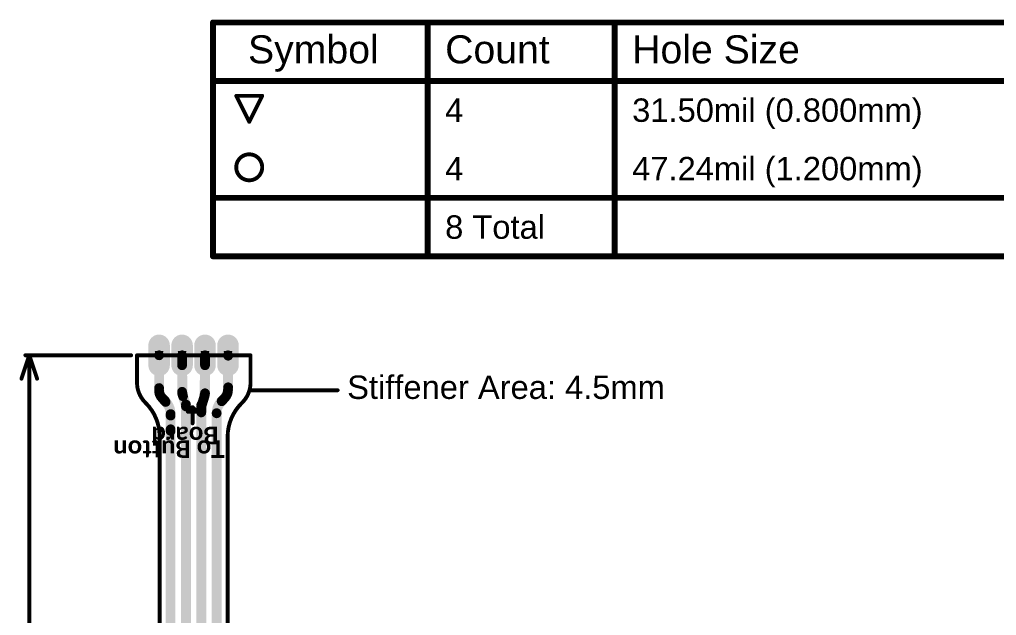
# Model space of a CAD drawing. Header units: inches. Extents: x -18 to 234, y -2 to 78.
# Drawn here: x -18.4 to 45.3, y 38.8 to 77.6 of the extents above; entities that cross this region are included whole.
import ezdxf

# ---------------------------------------------------------------- set-up
doc = ezdxf.new("R2010")
doc.units = ezdxf.units.IN
for name, color, linetype in [('Board Outline', 216, 'Continuous'), ('Bottom Layer', 5, 'Continuous'), ('Bottom Solder', 6, 'Continuous'), ('Dimension', 6, 'Continuous'), ('Drill Drawing', 1, 'Continuous'), ('Fabrication info', 76, 'Continuous'), ('Multi-Layer', 9, 'Continuous'), ('Pad Holes', 156, 'Continuous'), ('Top Layer', 1, 'Continuous'), ('Top Overlay', 2, 'Continuous'), ('Top Solder', 216, 'Continuous')]:
    doc.layers.add(name, color=color, linetype=linetype)
doc.styles.add('Arial', font='', dxfattribs={"height": 0.2})
doc.styles.add('Calibri_Bold', font='', dxfattribs={"height": 0.2})
doc.styles.get('Arial').set_extended_font_data('Arial')
doc.styles.get('Calibri_Bold').set_extended_font_data('Calibri', bold=True)

# ---------------------------------------------------------------- blocks, each defined once
blk = doc.blocks.new('0_5___T____P___4')
at = {"layer": 'Bottom Layer'}
h = blk.add_hatch(color=5, dxfattribs=at)
edge = h.paths.add_edge_path()
edge.add_arc((0, -0.65000124), 0.5999987999999999, 180, 360)
edge.add_line((0.5999987999999999, -0.65000124), (0.5999987999999999, 0.65000124))
edge.add_arc((0, 0.65000124), 0.5999987999999999, 0, 180)
edge.add_line((-0.5999987999999999, 0.6500012400000001), (-0.5999987999999999, -0.6500012399999999))
at = {"layer": 'Bottom Solder'}
h = blk.add_hatch(color=6, dxfattribs=at)
edge = h.paths.add_edge_path()
edge.add_arc((0, -0.65000124), 0.7015988, 180, 360)
edge.add_line((0.7015988, -0.65000124), (0.7015988, 0.65000124))
edge.add_arc((0, 0.65000124), 0.7015988, 0, 180)
edge.add_line((-0.7015988, 0.6500012400000001), (-0.7015988, -0.6500012399999999))
at = {"layer": 'Multi-Layer'}
h = blk.add_hatch(color=9, dxfattribs=at)
edge = h.paths.add_edge_path()
edge.add_arc((0, -0.65000124), 0.5999987999999999, 180, 360)
edge.add_line((0.5999987999999999, -0.65000124), (0.5999987999999999, 0.65000124))
edge.add_arc((0, 0.65000124), 0.5999987999999999, 0, 180)
edge.add_line((-0.5999987999999999, 0.6500012400000001), (-0.5999987999999999, -0.6500012399999999))
at = {"layer": 'Pad Holes'}
h = blk.add_hatch(color=7, dxfattribs=at)
edge = h.paths.add_edge_path()
edge.add_arc((0, 0), 0.3999992, 0, 360)
at = {"layer": 'Top Layer'}
h = blk.add_hatch(color=1, dxfattribs=at)
edge = h.paths.add_edge_path()
edge.add_arc((0, -0.65000124), 0.5999987999999999, 180, 360)
edge.add_line((0.5999987999999999, -0.65000124), (0.5999987999999999, 0.65000124))
edge.add_arc((0, 0.65000124), 0.5999987999999999, 0, 180)
edge.add_line((-0.5999987999999999, 0.6500012400000001), (-0.5999987999999999, -0.6500012399999999))
at = {"layer": 'Top Solder'}
h = blk.add_hatch(color=216, dxfattribs=at)
edge = h.paths.add_edge_path()
edge.add_arc((0, -0.65000124), 0.7015988, 180, 360)
edge.add_line((0.7015988, -0.65000124), (0.7015988, 0.65000124))
edge.add_arc((0, 0.65000124), 0.7015988, 0, 180)
edge.add_line((-0.7015988, 0.6500012400000001), (-0.7015988, -0.6500012399999999))
blk = doc.blocks.new('0_5___T____P___7')
at = {"layer": 'Bottom Layer'}
h = blk.add_hatch(color=5, dxfattribs=at)
edge = h.paths.add_edge_path()
edge.add_arc((0, -0.65000124), 0.5999987999999999, 180, 360)
edge.add_line((0.5999987999999999, -0.65000124), (0.5999987999999999, 0.65000124))
edge.add_arc((0, 0.65000124), 0.5999987999999999, 0, 180)
edge.add_line((-0.5999987999999999, 0.6500012400000001), (-0.5999987999999999, -0.6500012399999999))
at = {"layer": 'Bottom Solder'}
h = blk.add_hatch(color=6, dxfattribs=at)
edge = h.paths.add_edge_path()
edge.add_arc((0, -0.65000124), 0.7015988, 180, 360)
edge.add_line((0.7015988, -0.65000124), (0.7015988, 0.65000124))
edge.add_arc((0, 0.65000124), 0.7015988, 0, 180)
edge.add_line((-0.7015988, 0.6500012400000001), (-0.7015988, -0.6500012399999999))
at = {"layer": 'Multi-Layer'}
h = blk.add_hatch(color=9, dxfattribs=at)
edge = h.paths.add_edge_path()
edge.add_arc((0, -0.65000124), 0.5999987999999999, 180, 360)
edge.add_line((0.5999987999999999, -0.65000124), (0.5999987999999999, 0.65000124))
edge.add_arc((0, 0.65000124), 0.5999987999999999, 0, 180)
edge.add_line((-0.5999987999999999, 0.6500012400000001), (-0.5999987999999999, -0.6500012399999999))
at = {"layer": 'Pad Holes'}
h = blk.add_hatch(color=7, dxfattribs=at)
edge = h.paths.add_edge_path()
edge.add_arc((0, 0), 0.3999992, 0, 360)
at = {"layer": 'Top Layer'}
h = blk.add_hatch(color=1, dxfattribs=at)
edge = h.paths.add_edge_path()
edge.add_arc((0, -0.65000124), 0.5999987999999999, 180, 360)
edge.add_line((0.5999987999999999, -0.65000124), (0.5999987999999999, 0.65000124))
edge.add_arc((0, 0.65000124), 0.5999987999999999, 0, 180)
edge.add_line((-0.5999987999999999, 0.6500012400000001), (-0.5999987999999999, -0.6500012399999999))
at = {"layer": 'Top Solder'}
h = blk.add_hatch(color=216, dxfattribs=at)
edge = h.paths.add_edge_path()
edge.add_arc((0, -0.65000124), 0.7015988, 180, 360)
edge.add_line((0.7015988, -0.65000124), (0.7015988, 0.65000124))
edge.add_arc((0, 0.65000124), 0.7015988, 0, 180)
edge.add_line((-0.7015988, 0.6500012400000001), (-0.7015988, -0.6500012399999999))
blk = doc.blocks.new('0_5___T____P___9')
at = {"layer": 'Bottom Layer'}
h = blk.add_hatch(color=5, dxfattribs=at)
edge = h.paths.add_edge_path()
edge.add_arc((-1.49308566, -0.65000124), 0.5999987999999999, 180, 360)
edge.add_line((-0.89308686, -0.65000124), (-0.89308686, 0.65000124))
edge.add_arc((-1.49308566, 0.65000124), 0.5999987999999999, 0, 180)
edge.add_line((-2.09308446, 0.6500012400000001), (-2.09308446, -0.6500012399999999))
at = {"layer": 'Bottom Solder'}
h = blk.add_hatch(color=6, dxfattribs=at)
edge = h.paths.add_edge_path()
edge.add_arc((-1.49308566, -0.65000124), 0.7015988, 180, 360)
edge.add_line((-0.79148686, -0.65000124), (-0.79148686, 0.65000124))
edge.add_arc((-1.49308566, 0.65000124), 0.7015988, 0, 180)
edge.add_line((-2.19468446, 0.6500012400000001), (-2.19468446, -0.6500012399999999))
at = {"layer": 'Multi-Layer'}
h = blk.add_hatch(color=9, dxfattribs=at)
edge = h.paths.add_edge_path()
edge.add_arc((-1.49308566, -0.65000124), 0.5999987999999999, 180, 360)
edge.add_line((-0.89308686, -0.65000124), (-0.89308686, 0.65000124))
edge.add_arc((-1.49308566, 0.65000124), 0.5999987999999999, 0, 180)
edge.add_line((-2.09308446, 0.6500012400000001), (-2.09308446, -0.6500012399999999))
at = {"layer": 'Pad Holes'}
h = blk.add_hatch(color=7, dxfattribs=at)
edge = h.paths.add_edge_path()
edge.add_arc((-1.49308566, 0), 0.3999992, 0, 360)
at = {"layer": 'Top Layer'}
h = blk.add_hatch(color=1, dxfattribs=at)
edge = h.paths.add_edge_path()
edge.add_arc((-1.49308566, -0.65000124), 0.5999987999999999, 180, 360)
edge.add_line((-0.89308686, -0.65000124), (-0.89308686, 0.65000124))
edge.add_arc((-1.49308566, 0.65000124), 0.5999987999999999, 0, 180)
edge.add_line((-2.09308446, 0.6500012400000001), (-2.09308446, -0.6500012399999999))
at = {"layer": 'Top Solder'}
h = blk.add_hatch(color=216, dxfattribs=at)
edge = h.paths.add_edge_path()
edge.add_arc((-1.49308566, -0.65000124), 0.7015988, 180, 360)
edge.add_line((-0.79148686, -0.65000124), (-0.79148686, 0.65000124))
edge.add_arc((-1.49308566, 0.65000124), 0.7015988, 0, 180)
edge.add_line((-2.19468446, 0.6500012400000001), (-2.19468446, -0.6500012399999999))
blk = doc.blocks.new('0_5___T____P___10')
at = {"layer": 'Bottom Layer'}
h = blk.add_hatch(color=5, dxfattribs=at)
edge = h.paths.add_edge_path()
edge.add_arc((0, -0.65000124), 0.5999987999999999, 180, 360)
edge.add_line((0.5999987999999999, -0.65000124), (0.5999987999999999, 0.65000124))
edge.add_arc((0, 0.65000124), 0.5999987999999999, 0, 180)
edge.add_line((-0.5999987999999999, 0.6500012400000001), (-0.5999987999999999, -0.6500012399999999))
at = {"layer": 'Bottom Solder'}
h = blk.add_hatch(color=6, dxfattribs=at)
edge = h.paths.add_edge_path()
edge.add_arc((0, -0.65000124), 0.7015988, 180, 360)
edge.add_line((0.7015988, -0.65000124), (0.7015988, 0.65000124))
edge.add_arc((0, 0.65000124), 0.7015988, 0, 180)
edge.add_line((-0.7015988, 0.6500012400000001), (-0.7015988, -0.6500012399999999))
at = {"layer": 'Multi-Layer'}
h = blk.add_hatch(color=9, dxfattribs=at)
edge = h.paths.add_edge_path()
edge.add_arc((0, -0.65000124), 0.5999987999999999, 180, 360)
edge.add_line((0.5999987999999999, -0.65000124), (0.5999987999999999, 0.65000124))
edge.add_arc((0, 0.65000124), 0.5999987999999999, 0, 180)
edge.add_line((-0.5999987999999999, 0.6500012400000001), (-0.5999987999999999, -0.6500012399999999))
at = {"layer": 'Pad Holes'}
h = blk.add_hatch(color=7, dxfattribs=at)
edge = h.paths.add_edge_path()
edge.add_arc((0, 0), 0.3999992, 0, 360)
at = {"layer": 'Top Layer'}
h = blk.add_hatch(color=1, dxfattribs=at)
edge = h.paths.add_edge_path()
edge.add_arc((0, -0.65000124), 0.5999987999999999, 180, 360)
edge.add_line((0.5999987999999999, -0.65000124), (0.5999987999999999, 0.65000124))
edge.add_arc((0, 0.65000124), 0.5999987999999999, 0, 180)
edge.add_line((-0.5999987999999999, 0.6500012400000001), (-0.5999987999999999, -0.6500012399999999))
at = {"layer": 'Top Solder'}
h = blk.add_hatch(color=216, dxfattribs=at)
edge = h.paths.add_edge_path()
edge.add_arc((0, -0.65000124), 0.7015988, 180, 360)
edge.add_line((0.7015988, -0.65000124), (0.7015988, 0.65000124))
edge.add_arc((0, 0.65000124), 0.7015988, 0, 180)
edge.add_line((-0.7015988, 0.6500012400000001), (-0.7015988, -0.6500012399999999))

msp = doc.modelspace()

# ---------------------------------------------------------------- linework, layer by layer
at = {"layer": 'Board Outline'}
for points in [[(-10.75870594, 55.73319054, 0.254, 0.254, 0), (-3.35870296, 55.73319054, 0.254, 0.254, 0)], [(-10.75870594, 53.95519054, 0.254, 0.254, 0), (-10.75870594, 55.73319054, 0.254, 0.254, 0)], [(-3.35870296, 53.95519054, 0.254, 0.254, 0), (-3.35870296, 55.73319054, 0.254, 0.254, 0)], [(-10.21989066, 52.65437526, 0.254, 0.254, -0.198912367379658), (-10.75870594, 53.95519054, 0.254, 0.254, 0)], [(-3.35870296, 53.95519054, 0.254, 0.254, -0.198912367379658), (-3.897518239999999, 52.65437526, 0.254, 0.254, 0)], [(-10.21989066, 52.65437526, 0.254, 0.254, 0), (-10.18340864, 52.61789323999999, 0.254, 0.254, 0)], [(-10.18340864, 52.61789323999999, 0.254, 0.254, -0.198912367379658), (-9.28538402, 50.44986862, 0.254, 0.254, 0)], [(-4.85085898, 50.43103452, 0.254, 0.254, -0.198912367379658), (-3.95283436, 52.59905914, 0.254, 0.254, 0)], [(-3.95283436, 52.59905914, 0.254, 0.254, 0), (-3.897518239999999, 52.65437526, 0.254, 0.254, 0)], [(-9.28538402, 49.56312414, 0.254, 0.254, 0), (-9.28538402, 50.44986862, 0.254, 0.254, 0)], [(-4.85085898, 49.69997426, 0.254, 0.254, 0), (-4.85085898, 50.43103452, 0.254, 0.254, 0)], [(-9.29915844, 5.890082199999999, 0.254, 0.254, 0), (-9.285701519999998, 49.56312414, 0.254, 0.254, 0)], [(-4.85086914, 49.69996664, 0.254, 0.254, -1.496605762665489), (-4.850846279999999, 49.69991075999999, 0.254, 0.254, 0)], [(-4.8508666, 5.890082199999999, 0.254, 0.254, 0), (-4.85085898, 49.69991075999999, 0.254, 0.254, 0)]]:
    msp.add_lwpolyline(points, format="xyseb", dxfattribs=at)
for points in [[(-10.82220594, 55.73319054, 0.127, 0.127, 1), (-10.69520594, 55.73319054, 0.127, 0.127, 1)], [(-10.82220594, 55.73319054, 0.127, 0.127, 1), (-10.69520594, 55.73319054, 0.127, 0.127, 1)], [(-3.42220296, 55.73319054, 0.127, 0.127, 1), (-3.29520296, 55.73319054, 0.127, 0.127, 1)], [(-3.42220296, 55.73319054, 0.127, 0.127, 1), (-3.29520296, 55.73319054, 0.127, 0.127, 1)], [(-10.82220594, 53.95519054, 0.127, 0.127, 1), (-10.69520594, 53.95519054, 0.127, 0.127, 1)], [(-10.82220594, 53.95519054, 0.127, 0.127, 1), (-10.69520594, 53.95519054, 0.127, 0.127, 1)], [(-3.42220296, 53.95519054, 0.127, 0.127, 1), (-3.29520296, 53.95519054, 0.127, 0.127, 1)], [(-3.42220296, 53.95519054, 0.127, 0.127, 1), (-3.29520296, 53.95519054, 0.127, 0.127, 1)], [(-10.28339066, 52.65437526, 0.127, 0.127, 1), (-10.15639066, 52.65437526, 0.127, 0.127, 1)], [(-10.28339066, 52.65437526, 0.127, 0.127, 1), (-10.15639066, 52.65437526, 0.127, 0.127, 1)], [(-10.24690864, 52.61789323999999, 0.127, 0.127, 1), (-10.11990864, 52.61789323999999, 0.127, 0.127, 1)], [(-10.24690864, 52.61789323999999, 0.127, 0.127, 1), (-10.11990864, 52.61789323999999, 0.127, 0.127, 1)], [(-4.01633436, 52.59905914, 0.127, 0.127, 1), (-3.889334359999999, 52.59905914, 0.127, 0.127, 1)], [(-4.01633436, 52.59905914, 0.127, 0.127, 1), (-3.889334359999999, 52.59905914, 0.127, 0.127, 1)], [(-3.96101824, 52.65437526, 0.127, 0.127, 1), (-3.83401824, 52.65437526, 0.127, 0.127, 1)], [(-3.96101824, 52.65437526, 0.127, 0.127, 1), (-3.83401824, 52.65437526, 0.127, 0.127, 1)], [(-9.34888402, 50.44986862, 0.127, 0.127, 1), (-9.22188402, 50.44986862, 0.127, 0.127, 1)], [(-9.34888402, 50.44986862, 0.127, 0.127, 1), (-9.22188402, 50.44986862, 0.127, 0.127, 1)], [(-4.914358979999999, 50.43103452, 0.127, 0.127, 1), (-4.78735898, 50.43103452, 0.127, 0.127, 1)], [(-4.914358979999999, 50.43103452, 0.127, 0.127, 1), (-4.78735898, 50.43103452, 0.127, 0.127, 1)], [(-9.34920152, 49.56312414, 0.127, 0.127, 1), (-9.222201519999999, 49.56312414, 0.127, 0.127, 1)], [(-9.34888402, 49.56312414, 0.127, 0.127, 1), (-9.22188402, 49.56312414, 0.127, 0.127, 1)], [(-4.91436914, 49.69996664, 0.127, 0.127, 1), (-4.78736914, 49.69996664, 0.127, 0.127, 1)], [(-4.914358979999999, 49.69997426, 0.127, 0.127, 1), (-4.78735898, 49.69997426, 0.127, 0.127, 1)], [(-4.914358979999999, 49.69991075999999, 0.127, 0.127, 1), (-4.78735898, 49.69991075999999, 0.127, 0.127, 1)], [(-4.914346279999999, 49.69991075999999, 0.127, 0.127, 1), (-4.78734628, 49.69991075999999, 0.127, 0.127, 1)]]:
    msp.add_lwpolyline(points, format="xyseb", close=True, dxfattribs=at)
at = {"layer": 'Bottom Layer'}
for points in [[(-9.31822622, 53.42477758, 0.635, 0.635, 0), (-9.31822622, 55.73321594, 0.635, 0.635, 0)], [(-7.819905619999999, 55.08321469999999, 0.635, 0.635, 0), (-7.819905619999999, 55.73321594, 0.635, 0.635, 0)], [(-6.326819959999999, 55.08321469999999, 0.635, 0.635, 0), (-6.326819959999999, 55.73321594, 0.635, 0.635, 0)], [(-4.828499359999999, 53.47932408, 0.635, 0.635, 0), (-4.828499359999999, 55.73321594, 0.635, 0.635, 0)], [(-7.819905619999999, 55.08321469999999, 0.635, 0.635, 0), (-7.78563594, 53.22941348, 0.635, 0.635, 0)], [(-6.365478759999999, 53.1270337, 0.635, 0.635, 0), (-6.326819959999999, 55.08321469999999, 0.635, 0.635, 0)], [(-9.1232736, 52.95412065999999, 0.635, 0.635, -0.198912367379658), (-9.31822622, 53.42477758, 0.635, 0.635, 0)], [(-7.76094206, 53.06541838, 0.635, 0.635, -0.0655726831649171), (-7.785633399999999, 53.22941348, 0.635, 0.635, 0)], [(-4.828499359999999, 53.47932408, 0.635, 0.635, -0.198912367379658), (-5.04604528, 52.95412065999999, 0.635, 0.635, 0)], [(-9.1232736, 52.95412065999999, 0.635, 0.635, 0), (-8.92051302, 52.75136008, 0.635, 0.635, 0)], [(-8.92051302, 52.75136008, 0.635, 0.635, -0.1988738877552002), (-8.5677883, 51.8996295, 0.635, 0.635, 0)], [(-7.76094206, 53.06541838, 0.635, 0.635, 0), (-7.76053566, 53.06402137999999, 0.635, 0.635, 0)], [(-7.76053566, 53.06402137999999, 0.635, 0.635, 0), (-7.567780139999999, 52.40046416, 0.635, 0.635, 0)], [(-6.56777198, 52.3819501, 0.635, 0.635, 0), (-6.393040299999999, 52.95412065999999, 0.635, 0.635, 0)], [(-6.365478759999999, 53.1270337, 0.635, 0.635, -0.06926527768731092), (-6.393040299999999, 52.95412065999999, 0.635, 0.635, 0)], [(-5.56778922, 51.96197126, 0.635, 0.635, -0.1988379738528014), (-5.235392119999999, 52.76477381999999, 0.635, 0.635, 0)], [(-5.235392119999999, 52.76477381999999, 0.635, 0.635, 0), (-5.23516352, 52.76500241999999, 0.635, 0.635, 0)], [(-5.235392119999999, 52.76477381999999, 0.635, 0.635, -7.112184722869829e-05), (-5.23516352, 52.76500241999999, 0.635, 0.635, 0)], [(-5.23516352, 52.76500241999999, 0.635, 0.635, 0), (-5.04604528, 52.95412065999999, 0.635, 0.635, 0)], [(-7.567775059999999, 52.40046416, 0.635, 0.635, 0), (-7.567767439999999, 2.86060388, 0.635, 0.635, 0)], [(-6.567782139999999, 52.00935496, 0.635, 0.635, 0), (-6.56777198, 52.00936512, 0.635, 0.635, 0)], [(-6.56777706, 52.00935496, 0.635, 0.635, 0), (-6.56776944, 4.5854747, 0.635, 0.635, 0)], [(-6.56777198, 52.00936512, 0.635, 0.635, 0), (-6.56777198, 52.3819501, 0.635, 0.635, 0)], [(-5.56778414, 51.96197126, 0.635, 0.635, 0), (-5.56777652, 4.16540696, 0.635, 0.635, 0)], [(-8.567783219999999, 51.80289359999999, 0.635, 0.635, 0), (-8.5677756, 4.13451802, 0.635, 0.635, 0)]]:
    msp.add_lwpolyline(points, format="xyseb", dxfattribs=at)
for points in [[(-9.47697622, 55.73321594, 0.3175, 0.3175, 1), (-9.15947622, 55.73321594, 0.3175, 0.3175, 1)], [(-7.97865562, 55.73321594, 0.3175, 0.3175, 1), (-7.66115562, 55.73321594, 0.3175, 0.3175, 1)], [(-6.485569959999999, 55.73321594, 0.3175, 0.3175, 1), (-6.16806996, 55.73321594, 0.3175, 0.3175, 1)], [(-4.98724936, 55.73321594, 0.3175, 0.3175, 1), (-4.66974936, 55.73321594, 0.3175, 0.3175, 1)], [(-7.97865562, 55.08321469999999, 0.3175, 0.3175, 1), (-7.66115562, 55.08321469999999, 0.3175, 0.3175, 1)], [(-7.97865562, 55.08321469999999, 0.3175, 0.3175, 1), (-7.66115562, 55.08321469999999, 0.3175, 0.3175, 1)], [(-6.485569959999999, 55.08321469999999, 0.3175, 0.3175, 1), (-6.16806996, 55.08321469999999, 0.3175, 0.3175, 1)], [(-6.485569959999999, 55.08321469999999, 0.3175, 0.3175, 1), (-6.16806996, 55.08321469999999, 0.3175, 0.3175, 1)], [(-9.47697622, 53.42477758, 0.3175, 0.3175, 1), (-9.15947622, 53.42477758, 0.3175, 0.3175, 1)], [(-9.47697622, 53.42477758, 0.3175, 0.3175, 1), (-9.15947622, 53.42477758, 0.3175, 0.3175, 1)], [(-7.94438594, 53.22941348, 0.3175, 0.3175, 1), (-7.62688594, 53.22941348, 0.3175, 0.3175, 1)], [(-7.9443834, 53.22941348, 0.3175, 0.3175, 1), (-7.6268834, 53.22941348, 0.3175, 0.3175, 1)], [(-4.98724936, 53.47932408, 0.3175, 0.3175, 1), (-4.66974936, 53.47932408, 0.3175, 0.3175, 1)], [(-4.98724936, 53.47932408, 0.3175, 0.3175, 1), (-4.66974936, 53.47932408, 0.3175, 0.3175, 1)], [(-9.282023599999999, 52.95412065999999, 0.3175, 0.3175, 1), (-8.9645236, 52.95412065999999, 0.3175, 0.3175, 1)], [(-9.282023599999999, 52.95412065999999, 0.3175, 0.3175, 1), (-8.9645236, 52.95412065999999, 0.3175, 0.3175, 1)], [(-9.07926302, 52.75136008, 0.3175, 0.3175, 1), (-8.76176302, 52.75136008, 0.3175, 0.3175, 1)], [(-9.07926302, 52.75136008, 0.3175, 0.3175, 1), (-8.76176302, 52.75136008, 0.3175, 0.3175, 1)], [(-7.919692059999999, 53.06541838, 0.3175, 0.3175, 1), (-7.602192059999999, 53.06541838, 0.3175, 0.3175, 1)], [(-7.919692059999999, 53.06541838, 0.3175, 0.3175, 1), (-7.602192059999999, 53.06541838, 0.3175, 0.3175, 1)], [(-7.919285659999999, 53.06402137999999, 0.3175, 0.3175, 1), (-7.60178566, 53.06402137999999, 0.3175, 0.3175, 1)], [(-7.919285659999999, 53.06402137999999, 0.3175, 0.3175, 1), (-7.60178566, 53.06402137999999, 0.3175, 0.3175, 1)], [(-6.5517903, 52.95412065999999, 0.3175, 0.3175, 1), (-6.2342903, 52.95412065999999, 0.3175, 0.3175, 1)], [(-6.5517903, 52.95412065999999, 0.3175, 0.3175, 1), (-6.2342903, 52.95412065999999, 0.3175, 0.3175, 1)], [(-6.52422876, 53.1270337, 0.3175, 0.3175, 1), (-6.20672876, 53.1270337, 0.3175, 0.3175, 1)], [(-6.52422876, 53.1270337, 0.3175, 0.3175, 1), (-6.20672876, 53.1270337, 0.3175, 0.3175, 1)], [(-5.39414212, 52.76477381999999, 0.3175, 0.3175, 1), (-5.07664212, 52.76477381999999, 0.3175, 0.3175, 1)], [(-5.39414212, 52.76477381999999, 0.3175, 0.3175, 1), (-5.07664212, 52.76477381999999, 0.3175, 0.3175, 1)], [(-5.39414212, 52.76477381999999, 0.3175, 0.3175, 1), (-5.07664212, 52.76477381999999, 0.3175, 0.3175, 1)], [(-5.393913519999999, 52.76500241999999, 0.3175, 0.3175, 1), (-5.07641352, 52.76500241999999, 0.3175, 0.3175, 1)], [(-5.393913519999999, 52.76500241999999, 0.3175, 0.3175, 1), (-5.07641352, 52.76500241999999, 0.3175, 0.3175, 1)], [(-5.393913519999999, 52.76500241999999, 0.3175, 0.3175, 1), (-5.07641352, 52.76500241999999, 0.3175, 0.3175, 1)], [(-5.204795279999999, 52.95412065999999, 0.3175, 0.3175, 1), (-4.88729528, 52.95412065999999, 0.3175, 0.3175, 1)], [(-5.204795279999999, 52.95412065999999, 0.3175, 0.3175, 1), (-4.88729528, 52.95412065999999, 0.3175, 0.3175, 1)], [(-8.7265383, 51.8996295, 0.3175, 0.3175, 1), (-8.409038299999999, 51.8996295, 0.3175, 0.3175, 1)], [(-7.72653014, 52.40046416, 0.3175, 0.3175, 1), (-7.40903014, 52.40046416, 0.3175, 0.3175, 1)], [(-7.72652506, 52.40046416, 0.3175, 0.3175, 1), (-7.409025059999999, 52.40046416, 0.3175, 0.3175, 1)], [(-6.72653214, 52.00935496, 0.3175, 0.3175, 1), (-6.40903214, 52.00935496, 0.3175, 0.3175, 1)], [(-6.72652706, 52.00935496, 0.3175, 0.3175, 1), (-6.40902706, 52.00935496, 0.3175, 0.3175, 1)], [(-6.726521979999999, 52.3819501, 0.3175, 0.3175, 1), (-6.409021979999999, 52.3819501, 0.3175, 0.3175, 1)], [(-6.726521979999999, 52.3819501, 0.3175, 0.3175, 1), (-6.409021979999999, 52.3819501, 0.3175, 0.3175, 1)], [(-6.726521979999999, 52.00936512, 0.3175, 0.3175, 1), (-6.409021979999999, 52.00936512, 0.3175, 0.3175, 1)], [(-6.726521979999999, 52.00936512, 0.3175, 0.3175, 1), (-6.409021979999999, 52.00936512, 0.3175, 0.3175, 1)], [(-5.726539219999999, 51.96197126, 0.3175, 0.3175, 1), (-5.40903922, 51.96197126, 0.3175, 0.3175, 1)], [(-5.726534139999999, 51.96197126, 0.3175, 0.3175, 1), (-5.40903414, 51.96197126, 0.3175, 0.3175, 1)], [(-8.726533219999999, 51.80289359999999, 0.3175, 0.3175, 1), (-8.40903322, 51.80289359999999, 0.3175, 0.3175, 1)]]:
    msp.add_lwpolyline(points, format="xyseb", close=True, dxfattribs=at)
at = {"layer": 'Dimension'}
for points in [[(-18.288, 54.20919053999999, 0.254, 0.254, 0), (-17.78, 55.73319054, 0.254, 0.254, 0)], [(-18.034, 55.73319054, 0.254, 0.254, 0), (-11.13970594, 55.73319054, 0.254, 0.254, 0)], [(-17.78, 55.73319054, 0.254, 0.254, 0), (-17.272, 54.20919053999999, 0.254, 0.254, 0)], [(-17.78, 32.55104488, 0.254, 0.254, 0), (-17.78, 55.73319054, 0.254, 0.254, 0)]]:
    msp.add_lwpolyline(points, format="xyseb", dxfattribs=at)
for points in [[(-18.0975, 55.73319054, 0.127, 0.127, 1), (-17.9705, 55.73319054, 0.127, 0.127, 1)], [(-17.8435, 55.73319054, 0.127, 0.127, 1), (-17.7165, 55.73319054, 0.127, 0.127, 1)], [(-17.8435, 55.73319054, 0.127, 0.127, 1), (-17.7165, 55.73319054, 0.127, 0.127, 1)], [(-17.8435, 55.73319054, 0.127, 0.127, 1), (-17.7165, 55.73319054, 0.127, 0.127, 1)], [(-11.20320594, 55.73319054, 0.127, 0.127, 1), (-11.07620594, 55.73319054, 0.127, 0.127, 1)], [(-18.3515, 54.20919053999999, 0.127, 0.127, 1), (-18.2245, 54.20919053999999, 0.127, 0.127, 1)], [(-17.3355, 54.20919053999999, 0.127, 0.127, 1), (-17.2085, 54.20919053999999, 0.127, 0.127, 1)]]:
    msp.add_lwpolyline(points, format="xyseb", close=True, dxfattribs=at)
at = {"layer": 'Drill Drawing'}
for points in [[(-5.80983598, 77.42583194, 0.3809999999999999, 0.3809999999999999, 0), (233.7984021, 77.42583194, 0.3809999999999999, 0.3809999999999999, 0)], [(-5.80983598, 62.18583193999999, 0.3809999999999999, 0.3809999999999999, 0), (-5.80983598, 77.42583194, 0.3809999999999999, 0.3809999999999999, 0)], [(8.182406799999999, 62.18583193999999, 0.3809999999999999, 0.3809999999999999, 0), (8.182406799999999, 77.42583194, 0.3809999999999999, 0.3809999999999999, 0)], [(20.37136642, 62.18583193999999, 0.3809999999999999, 0.3809999999999999, 0), (20.37136642, 77.42583194, 0.3809999999999999, 0.3809999999999999, 0)], [(-5.80983598, 73.61583193999999, 0.3809999999999999, 0.3809999999999999, 0), (233.7984021, 73.61583193999999, 0.3809999999999999, 0.3809999999999999, 0)], [(-4.2911268, 72.64216358, 0.254, 0.254, 0), (-2.59779516, 72.64216358, 0.254, 0.254, 0)], [(-4.2911268, 72.64216358, 0.254, 0.254, 0), (-3.44446098, 70.94883193999999, 0.254, 0.254, 0)], [(-3.44446098, 70.94883193999999, 0.254, 0.254, 0), (-2.59779516, 72.64216358, 0.254, 0.254, 0)], [(-5.80983598, 65.99583194, 0.3809999999999999, 0.3809999999999999, 0), (233.7984021, 65.99583194, 0.3809999999999999, 0.3809999999999999, 0)], [(-5.80983598, 62.18583193999999, 0.3809999999999999, 0.3809999999999999, 0), (233.7984021, 62.18583193999999, 0.3809999999999999, 0.3809999999999999, 0)], [(-9.57221352, 55.98720324, 0.0508, 0.0508, 0), (-9.06421352, 55.98720324, 0.0508, 0.0508, 0)], [(-9.57221352, 55.98720324, 0.0508, 0.0508, 0), (-9.318213519999999, 55.47920324, 0.0508, 0.0508, 0)], [(-9.318213519999999, 55.47920324, 0.0508, 0.0508, 0), (-9.06421352, 55.98720324, 0.0508, 0.0508, 0)], [(-8.073892919999999, 55.98720324, 0.0508, 0.0508, 0), (-7.56589292, 55.98720324, 0.0508, 0.0508, 0)], [(-8.073892919999999, 55.98720324, 0.0508, 0.0508, 0), (-7.81989292, 55.47920324, 0.0508, 0.0508, 0)], [(-7.81989292, 55.47920324, 0.0508, 0.0508, 0), (-7.56589292, 55.98720324, 0.0508, 0.0508, 0)], [(-6.58080726, 55.98720324, 0.0508, 0.0508, 0), (-6.072807259999999, 55.98720324, 0.0508, 0.0508, 0)], [(-6.58080726, 55.98720324, 0.0508, 0.0508, 0), (-6.32680726, 55.47920324, 0.0508, 0.0508, 0)], [(-6.32680726, 55.47920324, 0.0508, 0.0508, 0), (-6.072807259999999, 55.98720324, 0.0508, 0.0508, 0)], [(-5.08248666, 55.98720324, 0.0508, 0.0508, 0), (-4.57448666, 55.98720324, 0.0508, 0.0508, 0)], [(-5.08248666, 55.98720324, 0.0508, 0.0508, 0), (-4.828486659999999, 55.47920324, 0.0508, 0.0508, 0)], [(-4.828486659999999, 55.47920324, 0.0508, 0.0508, 0), (-4.57448666, 55.98720324, 0.0508, 0.0508, 0)]]:
    msp.add_lwpolyline(points, format="xyseb", dxfattribs=at)
for points in [[(-5.905085979999999, 77.42583194, 0.1905, 0.1905, 1), (-5.71458598, 77.42583194, 0.1905, 0.1905, 1)], [(-5.905085979999999, 77.42583194, 0.1905, 0.1905, 1), (-5.71458598, 77.42583194, 0.1905, 0.1905, 1)], [(8.087156799999999, 77.42583194, 0.1905, 0.1905, 1), (8.277656799999999, 77.42583194, 0.1905, 0.1905, 1)], [(20.27611642, 77.42583194, 0.1905, 0.1905, 1), (20.46661642, 77.42583194, 0.1905, 0.1905, 1)], [(-5.905085979999999, 73.61583193999999, 0.1905, 0.1905, 1), (-5.71458598, 73.61583193999999, 0.1905, 0.1905, 1)], [(-4.3546268, 72.64216358, 0.127, 0.127, 1), (-4.2276268, 72.64216358, 0.127, 0.127, 1)], [(-4.3546268, 72.64216358, 0.127, 0.127, 1), (-4.2276268, 72.64216358, 0.127, 0.127, 1)], [(-2.66129516, 72.64216358, 0.127, 0.127, 1), (-2.53429516, 72.64216358, 0.127, 0.127, 1)], [(-2.66129516, 72.64216358, 0.127, 0.127, 1), (-2.53429516, 72.64216358, 0.127, 0.127, 1)], [(-3.50796098, 70.94883193999999, 0.127, 0.127, 1), (-3.38096098, 70.94883193999999, 0.127, 0.127, 1)], [(-3.50796098, 70.94883193999999, 0.127, 0.127, 1), (-3.38096098, 70.94883193999999, 0.127, 0.127, 1)], [(-2.59779516, 67.98549776, 0.254, 0.254, 1), (-4.2911268, 67.98549776, 0.254, 0.254, 1)], [(-4.3546268, 67.98549776, 0.127, 0.127, 1), (-4.2276268, 67.98549776, 0.127, 0.127, 1)], [(-2.66129516, 67.98549776, 0.127, 0.127, 1), (-2.53429516, 67.98549776, 0.127, 0.127, 1)], [(-5.905085979999999, 65.99583194, 0.1905, 0.1905, 1), (-5.71458598, 65.99583194, 0.1905, 0.1905, 1)], [(-5.905085979999999, 62.18583193999999, 0.1905, 0.1905, 1), (-5.71458598, 62.18583193999999, 0.1905, 0.1905, 1)], [(-5.905085979999999, 62.18583193999999, 0.1905, 0.1905, 1), (-5.71458598, 62.18583193999999, 0.1905, 0.1905, 1)], [(8.087156799999999, 62.18583193999999, 0.1905, 0.1905, 1), (8.277656799999999, 62.18583193999999, 0.1905, 0.1905, 1)], [(20.27611642, 62.18583193999999, 0.1905, 0.1905, 1), (20.46661642, 62.18583193999999, 0.1905, 0.1905, 1)], [(-9.584913519999999, 55.98720324, 0.0254, 0.0254, 1), (-9.55951352, 55.98720324, 0.0254, 0.0254, 1)], [(-9.584913519999999, 55.98720324, 0.0254, 0.0254, 1), (-9.55951352, 55.98720324, 0.0254, 0.0254, 1)], [(-9.33091352, 55.47920324, 0.0254, 0.0254, 1), (-9.30551352, 55.47920324, 0.0254, 0.0254, 1)], [(-9.33091352, 55.47920324, 0.0254, 0.0254, 1), (-9.30551352, 55.47920324, 0.0254, 0.0254, 1)], [(-9.07691352, 55.98720324, 0.0254, 0.0254, 1), (-9.051513519999999, 55.98720324, 0.0254, 0.0254, 1)], [(-9.07691352, 55.98720324, 0.0254, 0.0254, 1), (-9.051513519999999, 55.98720324, 0.0254, 0.0254, 1)], [(-8.08659292, 55.98720324, 0.0254, 0.0254, 1), (-8.06119292, 55.98720324, 0.0254, 0.0254, 1)], [(-8.08659292, 55.98720324, 0.0254, 0.0254, 1), (-8.06119292, 55.98720324, 0.0254, 0.0254, 1)], [(-7.832592920000001, 55.47920324, 0.0254, 0.0254, 1), (-7.80719292, 55.47920324, 0.0254, 0.0254, 1)], [(-7.832592920000001, 55.47920324, 0.0254, 0.0254, 1), (-7.80719292, 55.47920324, 0.0254, 0.0254, 1)], [(-7.57859292, 55.98720324, 0.0254, 0.0254, 1), (-7.55319292, 55.98720324, 0.0254, 0.0254, 1)], [(-7.57859292, 55.98720324, 0.0254, 0.0254, 1), (-7.55319292, 55.98720324, 0.0254, 0.0254, 1)], [(-6.59350726, 55.98720324, 0.0254, 0.0254, 1), (-6.56810726, 55.98720324, 0.0254, 0.0254, 1)], [(-6.59350726, 55.98720324, 0.0254, 0.0254, 1), (-6.56810726, 55.98720324, 0.0254, 0.0254, 1)], [(-6.33950726, 55.47920324, 0.0254, 0.0254, 1), (-6.314107259999999, 55.47920324, 0.0254, 0.0254, 1)], [(-6.33950726, 55.47920324, 0.0254, 0.0254, 1), (-6.314107259999999, 55.47920324, 0.0254, 0.0254, 1)], [(-6.085507259999999, 55.98720324, 0.0254, 0.0254, 1), (-6.06010726, 55.98720324, 0.0254, 0.0254, 1)], [(-6.085507259999999, 55.98720324, 0.0254, 0.0254, 1), (-6.06010726, 55.98720324, 0.0254, 0.0254, 1)], [(-5.09518666, 55.98720324, 0.0254, 0.0254, 1), (-5.069786659999999, 55.98720324, 0.0254, 0.0254, 1)], [(-5.09518666, 55.98720324, 0.0254, 0.0254, 1), (-5.069786659999999, 55.98720324, 0.0254, 0.0254, 1)], [(-4.841186659999999, 55.47920324, 0.0254, 0.0254, 1), (-4.81578666, 55.47920324, 0.0254, 0.0254, 1)], [(-4.841186659999999, 55.47920324, 0.0254, 0.0254, 1), (-4.81578666, 55.47920324, 0.0254, 0.0254, 1)], [(-4.58718666, 55.98720324, 0.0254, 0.0254, 1), (-4.56178666, 55.98720324, 0.0254, 0.0254, 1)], [(-4.58718666, 55.98720324, 0.0254, 0.0254, 1), (-4.56178666, 55.98720324, 0.0254, 0.0254, 1)]]:
    msp.add_lwpolyline(points, format="xyseb", close=True, dxfattribs=at)
at = {"layer": 'Fabrication info'}
msp.add_lwpolyline([(-3.35907126, 53.45360912, 0.254, 0.254, 0), (2.31782874, 53.45360912, 0.254, 0.254, 0)], format="xyseb", dxfattribs=at)
for points in [[(-3.42257126, 53.45360912, 0.127, 0.127, 1), (-3.29557126, 53.45360912, 0.127, 0.127, 1)], [(2.25432874, 53.45360912, 0.127, 0.127, 1), (2.38132874, 53.45360912, 0.127, 0.127, 1)]]:
    msp.add_lwpolyline(points, format="xyseb", close=True, dxfattribs=at)
at = {"layer": 'Top Layer'}
for points in [[(-9.318213519999999, 53.60052526, 0.635, 0.635, 0), (-9.318213519999999, 55.73320323999999, 0.635, 0.635, 0)], [(-7.81989292, 53.35559052, 0.635, 0.635, 0), (-7.81989292, 55.73320323999999, 0.635, 0.635, 0)], [(-6.32680726, 55.08320199999999, 0.635, 0.635, 0), (-6.32680726, 55.73320323999999, 0.635, 0.635, 0)], [(-6.32682758, 53.26181372, 0.635, 0.635, 0), (-6.326819959999999, 55.08321469999999, 0.635, 0.635, 0)], [(-6.32681488, 53.26180102, 0.635, 0.635, 0), (-6.32680726, 55.08320199999999, 0.635, 0.635, 0)], [(-4.81732844, 53.64871414, 0.635, 0.635, 0), (-4.81732844, 55.706264, 0.635, 0.635, 0)], [(-8.975773259999999, 52.77380098, 0.635, 0.635, -0.198912367379658), (-9.318213519999999, 53.60052526, 0.635, 0.635, 0)], [(-7.784652959999999, 53.14699047999999, 0.635, 0.635, -0.08387456488084205), (-7.81989292, 53.35559052, 0.635, 0.635, 0)], [(-6.32681234, 53.26180102, 0.635, 0.635, -0.08905402425951851), (-6.366469359999999, 53.04091246, 0.635, 0.635, 0)], [(-4.81732844, 53.64871414, 0.635, 0.635, -0.198912367379658), (-5.1597687, 52.82198986, 0.635, 0.635, 0)], [(-8.975773259999999, 52.77380098, 0.635, 0.635, 0), (-8.8939497, 52.69197741999999, 0.635, 0.635, 0)], [(-8.8939497, 52.69197741999999, 0.635, 0.635, -0.198912367379658), (-8.567765439999999, 51.90449868, 0.635, 0.635, 0)], [(-7.784652959999999, 53.14699047999999, 0.635, 0.635, 0), (-7.78433292, 53.14607608, 0.635, 0.635, 0)], [(-7.78433292, 53.14607608, 0.635, 0.635, 0), (-7.567775059999999, 52.52651419999999, 0.635, 0.635, 0)], [(-6.567782139999999, 52.50241468, 0.635, 0.635, 0), (-6.367015459999999, 53.03944179999999, 0.635, 0.635, 0)], [(-6.367015459999999, 53.03944179999999, 0.635, 0.635, 0), (-6.366469359999999, 53.04091246, 0.635, 0.635, 0)], [(-5.56777652, 51.95268756, 0.635, 0.635, -0.198912367379658), (-5.241592259999999, 52.7401663, 0.635, 0.635, 0)], [(-8.567765439999999, 51.90449868, 0.635, 0.635, 0), (-8.567765439999999, 51.90520226, 0.635, 0.635, 0)], [(-8.567765439999999, 51.80297741999999, 0.635, 0.635, 0), (-8.567765439999999, 51.90449868, 0.635, 0.635, 0)], [(-7.56778776, 52.52651419999999, 0.635, 0.635, 0), (-7.567767439999999, 2.86060388, 0.635, 0.635, 0)], [(-6.568323159999999, 3.05498246, 0.635, 0.635, 0), (-6.568320619999999, 52.5018762, 0.635, 0.635, 0)], [(-6.568320619999999, 52.5018762, 0.635, 0.635, 0), (-6.567782139999999, 52.50241468, 0.635, 0.635, 0)], [(-5.56778414, 51.95268756, 0.635, 0.635, 0), (-5.56777652, 4.16540696, 0.635, 0.635, 0)], [(-8.56793562, 51.80280724, 0.635, 0.635, 0), (-8.567765439999999, 51.80297741999999, 0.635, 0.635, 0)], [(-8.567765439999999, 50.91180317999999, 0.635, 0.635, 0), (-8.567765439999999, 51.80297741999999, 0.635, 0.635, 0)], [(-8.56793816, 4.571999999999999, 0.635, 0.635, 0), (-8.56793562, 50.8028067, 0.635, 0.635, 0)]]:
    msp.add_lwpolyline(points, format="xyseb", dxfattribs=at)
for points in [[(-9.47696352, 55.73320323999999, 0.3175, 0.3175, 1), (-9.15946352, 55.73320323999999, 0.3175, 0.3175, 1)], [(-7.97864292, 55.73320323999999, 0.3175, 0.3175, 1), (-7.66114292, 55.73320323999999, 0.3175, 0.3175, 1)], [(-6.485557259999999, 55.73320323999999, 0.3175, 0.3175, 1), (-6.168057259999999, 55.73320323999999, 0.3175, 0.3175, 1)], [(-6.485569959999999, 55.08321469999999, 0.3175, 0.3175, 1), (-6.16806996, 55.08321469999999, 0.3175, 0.3175, 1)], [(-6.485557259999999, 55.08320199999999, 0.3175, 0.3175, 1), (-6.168057259999999, 55.08320199999999, 0.3175, 0.3175, 1)], [(-6.485557259999999, 55.08320199999999, 0.3175, 0.3175, 1), (-6.168057259999999, 55.08320199999999, 0.3175, 0.3175, 1)], [(-4.976078439999999, 55.706264, 0.3175, 0.3175, 1), (-4.658578439999999, 55.706264, 0.3175, 0.3175, 1)], [(-9.47696352, 53.60052526, 0.3175, 0.3175, 1), (-9.15946352, 53.60052526, 0.3175, 0.3175, 1)], [(-9.47696352, 53.60052526, 0.3175, 0.3175, 1), (-9.15946352, 53.60052526, 0.3175, 0.3175, 1)], [(-7.97864292, 53.35559052, 0.3175, 0.3175, 1), (-7.66114292, 53.35559052, 0.3175, 0.3175, 1)], [(-7.97864292, 53.35559052, 0.3175, 0.3175, 1), (-7.66114292, 53.35559052, 0.3175, 0.3175, 1)], [(-6.485577579999999, 53.26181372, 0.3175, 0.3175, 1), (-6.168077579999999, 53.26181372, 0.3175, 0.3175, 1)], [(-6.485564879999999, 53.26180102, 0.3175, 0.3175, 1), (-6.168064879999999, 53.26180102, 0.3175, 0.3175, 1)], [(-6.48556234, 53.26180102, 0.3175, 0.3175, 1), (-6.16806234, 53.26180102, 0.3175, 0.3175, 1)], [(-4.976078439999999, 53.64871414, 0.3175, 0.3175, 1), (-4.658578439999999, 53.64871414, 0.3175, 0.3175, 1)], [(-4.976078439999999, 53.64871414, 0.3175, 0.3175, 1), (-4.658578439999999, 53.64871414, 0.3175, 0.3175, 1)], [(-9.13452326, 52.77380098, 0.3175, 0.3175, 1), (-8.81702326, 52.77380098, 0.3175, 0.3175, 1)], [(-9.13452326, 52.77380098, 0.3175, 0.3175, 1), (-8.81702326, 52.77380098, 0.3175, 0.3175, 1)], [(-9.0526997, 52.69197741999999, 0.3175, 0.3175, 1), (-8.735199699999999, 52.69197741999999, 0.3175, 0.3175, 1)], [(-9.0526997, 52.69197741999999, 0.3175, 0.3175, 1), (-8.735199699999999, 52.69197741999999, 0.3175, 0.3175, 1)], [(-7.94340296, 53.14699047999999, 0.3175, 0.3175, 1), (-7.625902959999999, 53.14699047999999, 0.3175, 0.3175, 1)], [(-7.94340296, 53.14699047999999, 0.3175, 0.3175, 1), (-7.625902959999999, 53.14699047999999, 0.3175, 0.3175, 1)], [(-7.943082919999999, 53.14607608, 0.3175, 0.3175, 1), (-7.625582919999999, 53.14607608, 0.3175, 0.3175, 1)], [(-7.943082919999999, 53.14607608, 0.3175, 0.3175, 1), (-7.625582919999999, 53.14607608, 0.3175, 0.3175, 1)], [(-6.525765459999999, 53.03944179999999, 0.3175, 0.3175, 1), (-6.20826546, 53.03944179999999, 0.3175, 0.3175, 1)], [(-6.525765459999999, 53.03944179999999, 0.3175, 0.3175, 1), (-6.20826546, 53.03944179999999, 0.3175, 0.3175, 1)], [(-6.52521936, 53.04091246, 0.3175, 0.3175, 1), (-6.20771936, 53.04091246, 0.3175, 0.3175, 1)], [(-6.52521936, 53.04091246, 0.3175, 0.3175, 1), (-6.20771936, 53.04091246, 0.3175, 0.3175, 1)], [(-5.40034226, 52.7401663, 0.3175, 0.3175, 1), (-5.08284226, 52.7401663, 0.3175, 0.3175, 1)], [(-5.3185187, 52.82198986, 0.3175, 0.3175, 1), (-5.001018699999999, 52.82198986, 0.3175, 0.3175, 1)], [(-8.72651544, 51.90520226, 0.3175, 0.3175, 1), (-8.40901544, 51.90520226, 0.3175, 0.3175, 1)], [(-8.72651544, 51.90449868, 0.3175, 0.3175, 1), (-8.40901544, 51.90449868, 0.3175, 0.3175, 1)], [(-8.72651544, 51.90449868, 0.3175, 0.3175, 1), (-8.40901544, 51.90449868, 0.3175, 0.3175, 1)], [(-8.72651544, 51.90449868, 0.3175, 0.3175, 1), (-8.40901544, 51.90449868, 0.3175, 0.3175, 1)], [(-7.726537759999999, 52.52651419999999, 0.3175, 0.3175, 1), (-7.40903776, 52.52651419999999, 0.3175, 0.3175, 1)], [(-7.72652506, 52.52651419999999, 0.3175, 0.3175, 1), (-7.409025059999999, 52.52651419999999, 0.3175, 0.3175, 1)], [(-6.72707062, 52.5018762, 0.3175, 0.3175, 1), (-6.409570619999999, 52.5018762, 0.3175, 0.3175, 1)], [(-6.72707062, 52.5018762, 0.3175, 0.3175, 1), (-6.409570619999999, 52.5018762, 0.3175, 0.3175, 1)], [(-6.72653214, 52.50241468, 0.3175, 0.3175, 1), (-6.40903214, 52.50241468, 0.3175, 0.3175, 1)], [(-6.72653214, 52.50241468, 0.3175, 0.3175, 1), (-6.40903214, 52.50241468, 0.3175, 0.3175, 1)], [(-5.726534139999999, 51.95268756, 0.3175, 0.3175, 1), (-5.40903414, 51.95268756, 0.3175, 0.3175, 1)], [(-5.72652652, 51.95268756, 0.3175, 0.3175, 1), (-5.409026519999999, 51.95268756, 0.3175, 0.3175, 1)], [(-8.72668562, 51.80280724, 0.3175, 0.3175, 1), (-8.409185619999999, 51.80280724, 0.3175, 0.3175, 1)], [(-8.72651544, 51.80297741999999, 0.3175, 0.3175, 1), (-8.40901544, 51.80297741999999, 0.3175, 0.3175, 1)], [(-8.72651544, 51.80297741999999, 0.3175, 0.3175, 1), (-8.40901544, 51.80297741999999, 0.3175, 0.3175, 1)], [(-8.72651544, 51.80297741999999, 0.3175, 0.3175, 1), (-8.40901544, 51.80297741999999, 0.3175, 0.3175, 1)], [(-8.72668562, 50.8028067, 0.3175, 0.3175, 1), (-8.409185619999999, 50.8028067, 0.3175, 0.3175, 1)], [(-8.72651544, 50.91180317999999, 0.3175, 0.3175, 1), (-8.40901544, 50.91180317999999, 0.3175, 0.3175, 1)]]:
    msp.add_lwpolyline(points, format="xyseb", close=True, dxfattribs=at)
at = {"layer": 'Top Overlay'}
for points in [[(-7.441605639999999, 52.0521057, 0.254, 0.254, 0), (-7.13680564, 52.3569057, 0.254, 0.254, 0)], [(-7.13680564, 52.3569057, 0.254, 0.254, 0), (-6.83200564, 52.0521057, 0.254, 0.254, 0)], [(-7.13680564, 51.29730152, 0.254, 0.254, 0), (-7.13680564, 52.3569057, 0.254, 0.254, 0)], [(-7.441605639999999, 52.0521057, 0.254, 0.254, 0), (-6.83200564, 52.0521057, 0.254, 0.254, 0)]]:
    msp.add_lwpolyline(points, format="xyseb", dxfattribs=at)
for points in [[(-7.20030564, 52.3569057, 0.127, 0.127, 1), (-7.07330564, 52.3569057, 0.127, 0.127, 1)], [(-7.20030564, 52.3569057, 0.127, 0.127, 1), (-7.07330564, 52.3569057, 0.127, 0.127, 1)], [(-7.20030564, 52.3569057, 0.127, 0.127, 1), (-7.07330564, 52.3569057, 0.127, 0.127, 1)], [(-7.505105639999999, 52.0521057, 0.127, 0.127, 1), (-7.378105639999999, 52.0521057, 0.127, 0.127, 1)], [(-7.505105639999999, 52.0521057, 0.127, 0.127, 1), (-7.378105639999999, 52.0521057, 0.127, 0.127, 1)], [(-6.89550564, 52.0521057, 0.127, 0.127, 1), (-6.76850564, 52.0521057, 0.127, 0.127, 1)], [(-6.89550564, 52.0521057, 0.127, 0.127, 1), (-6.76850564, 52.0521057, 0.127, 0.127, 1)], [(-7.20030564, 51.29730152, 0.127, 0.127, 1), (-7.07330564, 51.29730152, 0.127, 0.127, 1)]]:
    msp.add_lwpolyline(points, format="xyseb", close=True, dxfattribs=at)

# ---------------------------------------------------------------- block references
at = {"rotation": 180}
for name, p in [('0_5___T____P___4', (-9.318213519999999, 55.73320323999999)), ('0_5___T____P___9', (-7.81989292, 55.73320323999999)), ('0_5___T____P___10', (-4.828486659999999, 55.73320323999999))]:
    msp.add_blockref(name, p, dxfattribs=at)
msp.add_blockref('0_5___T____P___7', (-7.81989292, 55.73320323999999))

# ---------------------------------------------------------------- texts
at = {"layer": 'Drill Drawing', "style": 'Arial'}
for s, height, p in [('Symbol', 1.8288, (-3.523835979999999, 74.75883194)), ('Count', 1.8288, (9.3254068, 74.75883194)), ('Hole Size', 1.8288, (21.51436642, 74.75883194)), ('4', 1.524, (9.3254068, 70.94883193999999)), ('31.50mil (0.800mm)', 1.524, (21.51436642, 70.94883193999999)), ('4', 1.524, (9.3254068, 67.13883194)), ('47.24mil (1.200mm)', 1.524, (21.51436642, 67.13883194)), ('8 Total', 1.524, (9.3254068, 63.32883193999999))]:
    msp.add_text(s, height=height, dxfattribs=at).set_placement(p)
at = {"layer": 'Fabrication info', "style": 'Arial'}
msp.add_text('Stiffener Area: 4.5mm', height=1.524, rotation=360, dxfattribs=at).set_placement((2.93940484, 52.89040221999999))
at = {"layer": 'Top Overlay', "style": 'Calibri_Bold'}
for s, p in [(' Board', (-5.04676664, 51.07968956)), ('To Button', (-5.04676664, 50.1900063))]:
    msp.add_text(s, height=1.143, rotation=180, dxfattribs=at).set_placement(p)

doc.saveas('drawing.dxf')
